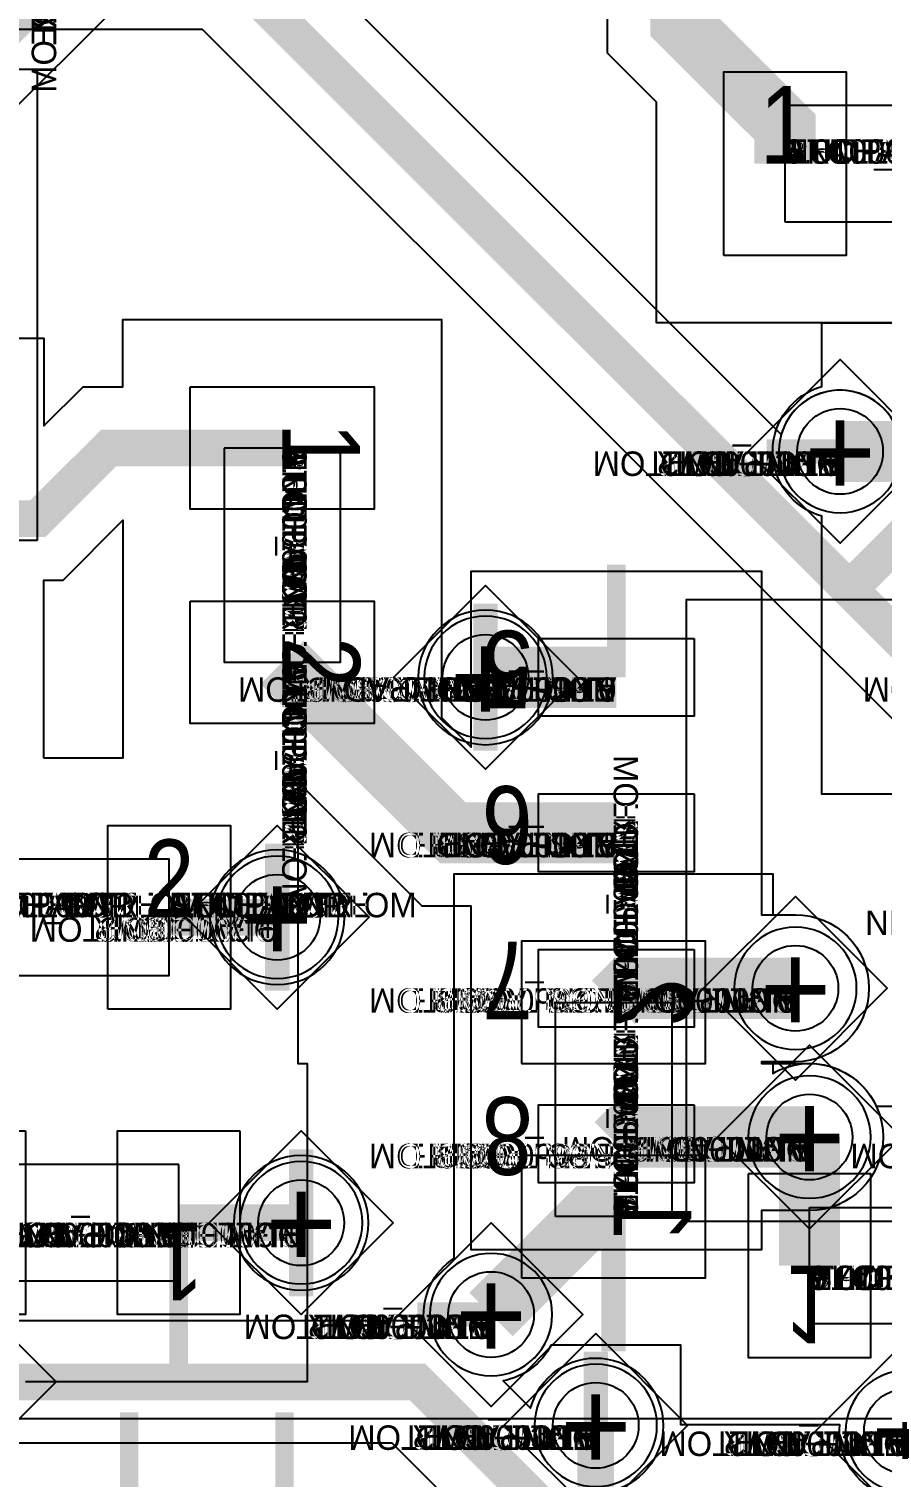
# Model space of a CAD drawing. Extents: x 0 to 323, y 0 to 320.
# Drawn here: x 120.79 to 127.76, y 170.53 to 182.36 of the extents above; entities that cross this region are included whole.
import ezdxf
from ezdxf.enums import TextEntityAlignment as Align

# ---------------------------------------------------------------- set-up
doc = ezdxf.new("R2010")
doc.units = 0
doc.header["$MEASUREMENT"] = 0
doc.layers.get('0').update_dxf_attribs({"linetype": 'CONTINUOUS'})
for name, color, linetype in [('CDN_FIGURES', 7, 'CONTINUOUS'), ('ETCH_BOTTOM', 7, 'CONTINUOUS'), ('ETCH_GND', 3, 'CONTINUOUS'), ('ETCH_INT1', 4, 'CONTINUOUS'), ('ETCH_INT2', 5, 'CONTINUOUS'), ('ETCH_PWR', 6, 'CONTINUOUS'), ('ETCH_TOP', 2, 'CONTINUOUS'), ('MANUFACTURING_NCLEGEND-1-6', 8, 'CONTINUOUS'), ('PACKAGE_GEOMETRY_ASSEMBLY_TOP', 11, 'CONTINUOUS'), ('PACKAGE_GEOMETRY_PIN_NUMBER', 9, 'CONTINUOUS')]:
    doc.layers.add(name, color=color, linetype=linetype)

# ---------------------------------------------------------------- blocks, each defined once
blk = doc.blocks.new('PAD_INFO')
for tag in ['SHAPE_TYPE', 'PAD_HEIGHT', 'PAD_LAYER', 'PAD_TYPE', 'PAD_WIDTH']:
    blk.add_attdef(tag, (0, 0), '', height=0.2)
at = {"flags": 2}
blk.add_attdef('CDN_TYPE', (0, 0), '', height=0.2, dxfattribs=at)
blk = doc.blocks.new('DRILL_INFO')
at = {"flags": 2}
blk.add_attdef('CDN_TYPE', (0, 0), '', height=0.2, dxfattribs=at)
for tag in ['FSHAPE', 'FCHAR', 'DRILL_HEIGHT', 'DIAMETER', 'PLATED', 'DRILL_WIDTH']:
    blk.add_attdef(tag, (0, 0), '', height=0.2)
blk = doc.blocks.new('VIA0700X0300')
at = {"layer": 'ETCH_BOTTOM'}
blk.add_circle((0, 0), 0.35, dxfattribs=at)
at = {"layer": 'ETCH_GND'}
blk.add_circle((0, 0), 0.35, dxfattribs=at)
at = {"layer": 'ETCH_INT1'}
blk.add_circle((0, 0), 0.35, dxfattribs=at)
at = {"layer": 'ETCH_INT2'}
blk.add_circle((0, 0), 0.35, dxfattribs=at)
at = {"layer": 'ETCH_PWR'}
blk.add_circle((0, 0), 0.35, dxfattribs=at)
at = {"layer": 'ETCH_TOP'}
blk.add_circle((0, 0), 0.35, dxfattribs=at)
ref = blk.add_blockref('PAD_INFO', (0, 0))
ref.add_attrib('PAD_LAYER', 'ETCH_TOP', (0, 0), dxfattribs={"height": 0.2})
ref.add_attrib('SHAPE_TYPE', 'NULL', (0, 0), dxfattribs={"height": 0.2})
ref.add_attrib('PAD_TYPE', 'ANTIPAD', (0, 0), dxfattribs={"height": 0.2})
ref.add_attrib('PAD_WIDTH', '0.000000', (0, 0), dxfattribs={"height": 0.2})
ref.add_attrib('PAD_HEIGHT', '0.000000', (0, 0), dxfattribs={"height": 0.2})
ref = blk.add_blockref('PAD_INFO', (0, 0))
ref.add_attrib('PAD_LAYER', 'ETCH_GND', (0, 0), dxfattribs={"height": 0.2})
ref.add_attrib('SHAPE_TYPE', 'NULL', (0, 0), dxfattribs={"height": 0.2})
ref.add_attrib('PAD_TYPE', 'ANTIPAD', (0, 0), dxfattribs={"height": 0.2})
ref.add_attrib('PAD_WIDTH', '0.000000', (0, 0), dxfattribs={"height": 0.2})
ref.add_attrib('PAD_HEIGHT', '0.000000', (0, 0), dxfattribs={"height": 0.2})
ref = blk.add_blockref('PAD_INFO', (0, 0))
ref.add_attrib('PAD_LAYER', 'ETCH_INT1', (0, 0), dxfattribs={"height": 0.2})
ref.add_attrib('SHAPE_TYPE', 'NULL', (0, 0), dxfattribs={"height": 0.2})
ref.add_attrib('PAD_TYPE', 'ANTIPAD', (0, 0), dxfattribs={"height": 0.2})
ref.add_attrib('PAD_WIDTH', '0.000000', (0, 0), dxfattribs={"height": 0.2})
ref.add_attrib('PAD_HEIGHT', '0.000000', (0, 0), dxfattribs={"height": 0.2})
ref = blk.add_blockref('PAD_INFO', (0, 0))
ref.add_attrib('PAD_LAYER', 'ETCH_INT2', (0, 0), dxfattribs={"height": 0.2})
ref.add_attrib('SHAPE_TYPE', 'NULL', (0, 0), dxfattribs={"height": 0.2})
ref.add_attrib('PAD_TYPE', 'ANTIPAD', (0, 0), dxfattribs={"height": 0.2})
ref.add_attrib('PAD_WIDTH', '0.000000', (0, 0), dxfattribs={"height": 0.2})
ref.add_attrib('PAD_HEIGHT', '0.000000', (0, 0), dxfattribs={"height": 0.2})
ref = blk.add_blockref('PAD_INFO', (0, 0))
ref.add_attrib('PAD_LAYER', 'ETCH_PWR', (0, 0), dxfattribs={"height": 0.2})
ref.add_attrib('SHAPE_TYPE', 'NULL', (0, 0), dxfattribs={"height": 0.2})
ref.add_attrib('PAD_TYPE', 'ANTIPAD', (0, 0), dxfattribs={"height": 0.2})
ref.add_attrib('PAD_WIDTH', '0.000000', (0, 0), dxfattribs={"height": 0.2})
ref.add_attrib('PAD_HEIGHT', '0.000000', (0, 0), dxfattribs={"height": 0.2})
ref = blk.add_blockref('PAD_INFO', (0, 0))
ref.add_attrib('PAD_LAYER', 'ETCH_BOTTOM', (0, 0), dxfattribs={"height": 0.2})
ref.add_attrib('SHAPE_TYPE', 'NULL', (0, 0), dxfattribs={"height": 0.2})
ref.add_attrib('PAD_TYPE', 'ANTIPAD', (0, 0), dxfattribs={"height": 0.2})
ref.add_attrib('PAD_WIDTH', '0.000000', (0, 0), dxfattribs={"height": 0.2})
ref.add_attrib('PAD_HEIGHT', '0.000000', (0, 0), dxfattribs={"height": 0.2})
ref = blk.add_blockref('PAD_INFO', (0, 0))
ref.add_attrib('PAD_LAYER', 'ETCH_TOP', (0, 0), dxfattribs={"height": 0.2})
ref.add_attrib('SHAPE_TYPE', 'NULL', (0, 0), dxfattribs={"height": 0.2})
ref.add_attrib('PAD_TYPE', 'THERMAL', (0, 0), dxfattribs={"height": 0.2})
ref.add_attrib('PAD_WIDTH', '0.000000', (0, 0), dxfattribs={"height": 0.2})
ref.add_attrib('PAD_HEIGHT', '0.000000', (0, 0), dxfattribs={"height": 0.2})
ref = blk.add_blockref('PAD_INFO', (0, 0))
ref.add_attrib('PAD_LAYER', 'ETCH_GND', (0, 0), dxfattribs={"height": 0.2})
ref.add_attrib('SHAPE_TYPE', 'NULL', (0, 0), dxfattribs={"height": 0.2})
ref.add_attrib('PAD_TYPE', 'THERMAL', (0, 0), dxfattribs={"height": 0.2})
ref.add_attrib('PAD_WIDTH', '0.000000', (0, 0), dxfattribs={"height": 0.2})
ref.add_attrib('PAD_HEIGHT', '0.000000', (0, 0), dxfattribs={"height": 0.2})
ref = blk.add_blockref('PAD_INFO', (0, 0))
ref.add_attrib('PAD_LAYER', 'ETCH_INT1', (0, 0), dxfattribs={"height": 0.2})
ref.add_attrib('SHAPE_TYPE', 'NULL', (0, 0), dxfattribs={"height": 0.2})
ref.add_attrib('PAD_TYPE', 'THERMAL', (0, 0), dxfattribs={"height": 0.2})
ref.add_attrib('PAD_WIDTH', '0.000000', (0, 0), dxfattribs={"height": 0.2})
ref.add_attrib('PAD_HEIGHT', '0.000000', (0, 0), dxfattribs={"height": 0.2})
ref = blk.add_blockref('PAD_INFO', (0, 0))
ref.add_attrib('PAD_LAYER', 'ETCH_INT2', (0, 0), dxfattribs={"height": 0.2})
ref.add_attrib('SHAPE_TYPE', 'NULL', (0, 0), dxfattribs={"height": 0.2})
ref.add_attrib('PAD_TYPE', 'THERMAL', (0, 0), dxfattribs={"height": 0.2})
ref.add_attrib('PAD_WIDTH', '0.000000', (0, 0), dxfattribs={"height": 0.2})
ref.add_attrib('PAD_HEIGHT', '0.000000', (0, 0), dxfattribs={"height": 0.2})
ref = blk.add_blockref('PAD_INFO', (0, 0))
ref.add_attrib('PAD_LAYER', 'ETCH_PWR', (0, 0), dxfattribs={"height": 0.2})
ref.add_attrib('SHAPE_TYPE', 'NULL', (0, 0), dxfattribs={"height": 0.2})
ref.add_attrib('PAD_TYPE', 'THERMAL', (0, 0), dxfattribs={"height": 0.2})
ref.add_attrib('PAD_WIDTH', '0.000000', (0, 0), dxfattribs={"height": 0.2})
ref.add_attrib('PAD_HEIGHT', '0.000000', (0, 0), dxfattribs={"height": 0.2})
ref = blk.add_blockref('PAD_INFO', (0, 0))
ref.add_attrib('PAD_LAYER', 'ETCH_BOTTOM', (0, 0), dxfattribs={"height": 0.2})
ref.add_attrib('SHAPE_TYPE', 'NULL', (0, 0), dxfattribs={"height": 0.2})
ref.add_attrib('PAD_TYPE', 'THERMAL', (0, 0), dxfattribs={"height": 0.2})
ref.add_attrib('PAD_WIDTH', '0.000000', (0, 0), dxfattribs={"height": 0.2})
ref.add_attrib('PAD_HEIGHT', '0.000000', (0, 0), dxfattribs={"height": 0.2})
ref = blk.add_blockref('PAD_INFO', (0, 0))
ref.add_attrib('PAD_LAYER', 'ETCH_TOP', (0, 0), dxfattribs={"height": 0.2})
ref.add_attrib('SHAPE_TYPE', 'CIRCLE', (0, 0), dxfattribs={"height": 0.2})
ref.add_attrib('PAD_TYPE', 'REGULAR', (0, 0), dxfattribs={"height": 0.2})
ref.add_attrib('PAD_WIDTH', '0.700000', (0, 0), dxfattribs={"height": 0.2})
ref.add_attrib('PAD_HEIGHT', '0.700000', (0, 0), dxfattribs={"height": 0.2})
ref = blk.add_blockref('PAD_INFO', (0, 0))
ref.add_attrib('PAD_LAYER', 'ETCH_GND', (0, 0), dxfattribs={"height": 0.2})
ref.add_attrib('SHAPE_TYPE', 'CIRCLE', (0, 0), dxfattribs={"height": 0.2})
ref.add_attrib('PAD_TYPE', 'REGULAR', (0, 0), dxfattribs={"height": 0.2})
ref.add_attrib('PAD_WIDTH', '0.700000', (0, 0), dxfattribs={"height": 0.2})
ref.add_attrib('PAD_HEIGHT', '0.700000', (0, 0), dxfattribs={"height": 0.2})
ref = blk.add_blockref('PAD_INFO', (0, 0))
ref.add_attrib('PAD_LAYER', 'ETCH_INT1', (0, 0), dxfattribs={"height": 0.2})
ref.add_attrib('SHAPE_TYPE', 'CIRCLE', (0, 0), dxfattribs={"height": 0.2})
ref.add_attrib('PAD_TYPE', 'REGULAR', (0, 0), dxfattribs={"height": 0.2})
ref.add_attrib('PAD_WIDTH', '0.700000', (0, 0), dxfattribs={"height": 0.2})
ref.add_attrib('PAD_HEIGHT', '0.700000', (0, 0), dxfattribs={"height": 0.2})
ref = blk.add_blockref('PAD_INFO', (0, 0))
ref.add_attrib('PAD_LAYER', 'ETCH_INT2', (0, 0), dxfattribs={"height": 0.2})
ref.add_attrib('SHAPE_TYPE', 'CIRCLE', (0, 0), dxfattribs={"height": 0.2})
ref.add_attrib('PAD_TYPE', 'REGULAR', (0, 0), dxfattribs={"height": 0.2})
ref.add_attrib('PAD_WIDTH', '0.700000', (0, 0), dxfattribs={"height": 0.2})
ref.add_attrib('PAD_HEIGHT', '0.700000', (0, 0), dxfattribs={"height": 0.2})
ref = blk.add_blockref('PAD_INFO', (0, 0))
ref.add_attrib('PAD_LAYER', 'ETCH_PWR', (0, 0), dxfattribs={"height": 0.2})
ref.add_attrib('SHAPE_TYPE', 'CIRCLE', (0, 0), dxfattribs={"height": 0.2})
ref.add_attrib('PAD_TYPE', 'REGULAR', (0, 0), dxfattribs={"height": 0.2})
ref.add_attrib('PAD_WIDTH', '0.700000', (0, 0), dxfattribs={"height": 0.2})
ref.add_attrib('PAD_HEIGHT', '0.700000', (0, 0), dxfattribs={"height": 0.2})
ref = blk.add_blockref('PAD_INFO', (0, 0))
ref.add_attrib('PAD_LAYER', 'ETCH_BOTTOM', (0, 0), dxfattribs={"height": 0.2})
ref.add_attrib('SHAPE_TYPE', 'CIRCLE', (0, 0), dxfattribs={"height": 0.2})
ref.add_attrib('PAD_TYPE', 'REGULAR', (0, 0), dxfattribs={"height": 0.2})
ref.add_attrib('PAD_WIDTH', '0.700000', (0, 0), dxfattribs={"height": 0.2})
ref.add_attrib('PAD_HEIGHT', '0.700000', (0, 0), dxfattribs={"height": 0.2})
ref = blk.add_blockref('DRILL_INFO', (0, 0))
ref.add_attrib('DIAMETER', '0.300000', (0, 0), dxfattribs={"height": 0.2})
ref.add_attrib('PLATED', 'PLATED', (0, 0), dxfattribs={"height": 0.2})
ref.add_attrib('FSHAPE', 'DIAMOND', (0, 0), dxfattribs={"height": 0.2})
ref.add_attrib('FCHAR', '+', (0, 0), dxfattribs={"height": 0.2})
ref.add_attrib('DRILL_WIDTH', '1.500000', (0, 0), dxfattribs={"height": 0.2})
ref.add_attrib('DRILL_HEIGHT', '1.500000', (0, 0), dxfattribs={"height": 0.2})
for tag in ['CDN_TYPE', 'PIN']:
    blk.add_attdef(tag, (0, 0), '', height=0.2)
at = {"flags": 2}
for tag in ['PSTKNAME', 'BBV']:
    blk.add_attdef(tag, (0, 0), '', height=0.2, dxfattribs=at)
blk = doc.blocks.new('FIGURE_DIAMOND')
at = {"layer": 'CDN_FIGURES'}
blk.add_lwpolyline([(-0.5, 0), (0, 0.5), (0.5, 0), (0, -0.5)], close=True, dxfattribs=at)
blk = doc.blocks.new('SMD50_25')
at = {"layer": 'ETCH_TOP'}
blk.add_lwpolyline([(-0.635, -0.318), (-0.635, 0.318), (0.635, 0.318), (0.635, -0.318)], close=True, dxfattribs=at)
ref = blk.add_blockref('PAD_INFO', (0, 0))
ref.add_attrib('PAD_LAYER', 'ETCH_TOP', (0, 0), dxfattribs={"height": 0.2})
ref.add_attrib('SHAPE_TYPE', 'NULL', (0, 0), dxfattribs={"height": 0.2})
ref.add_attrib('PAD_TYPE', 'ANTIPAD', (0, 0), dxfattribs={"height": 0.2})
ref.add_attrib('PAD_WIDTH', '0.000000', (0, 0), dxfattribs={"height": 0.2})
ref.add_attrib('PAD_HEIGHT', '0.000000', (0, 0), dxfattribs={"height": 0.2})
ref = blk.add_blockref('PAD_INFO', (0, 0))
ref.add_attrib('PAD_LAYER', 'ETCH_GND', (0, 0), dxfattribs={"height": 0.2})
ref.add_attrib('SHAPE_TYPE', 'NULL', (0, 0), dxfattribs={"height": 0.2})
ref.add_attrib('PAD_TYPE', 'ANTIPAD', (0, 0), dxfattribs={"height": 0.2})
ref.add_attrib('PAD_WIDTH', '0.000000', (0, 0), dxfattribs={"height": 0.2})
ref.add_attrib('PAD_HEIGHT', '0.000000', (0, 0), dxfattribs={"height": 0.2})
ref = blk.add_blockref('PAD_INFO', (0, 0))
ref.add_attrib('PAD_LAYER', 'ETCH_INT1', (0, 0), dxfattribs={"height": 0.2})
ref.add_attrib('SHAPE_TYPE', 'NULL', (0, 0), dxfattribs={"height": 0.2})
ref.add_attrib('PAD_TYPE', 'ANTIPAD', (0, 0), dxfattribs={"height": 0.2})
ref.add_attrib('PAD_WIDTH', '0.000000', (0, 0), dxfattribs={"height": 0.2})
ref.add_attrib('PAD_HEIGHT', '0.000000', (0, 0), dxfattribs={"height": 0.2})
ref = blk.add_blockref('PAD_INFO', (0, 0))
ref.add_attrib('PAD_LAYER', 'ETCH_INT2', (0, 0), dxfattribs={"height": 0.2})
ref.add_attrib('SHAPE_TYPE', 'NULL', (0, 0), dxfattribs={"height": 0.2})
ref.add_attrib('PAD_TYPE', 'ANTIPAD', (0, 0), dxfattribs={"height": 0.2})
ref.add_attrib('PAD_WIDTH', '0.000000', (0, 0), dxfattribs={"height": 0.2})
ref.add_attrib('PAD_HEIGHT', '0.000000', (0, 0), dxfattribs={"height": 0.2})
ref = blk.add_blockref('PAD_INFO', (0, 0))
ref.add_attrib('PAD_LAYER', 'ETCH_PWR', (0, 0), dxfattribs={"height": 0.2})
ref.add_attrib('SHAPE_TYPE', 'NULL', (0, 0), dxfattribs={"height": 0.2})
ref.add_attrib('PAD_TYPE', 'ANTIPAD', (0, 0), dxfattribs={"height": 0.2})
ref.add_attrib('PAD_WIDTH', '0.000000', (0, 0), dxfattribs={"height": 0.2})
ref.add_attrib('PAD_HEIGHT', '0.000000', (0, 0), dxfattribs={"height": 0.2})
ref = blk.add_blockref('PAD_INFO', (0, 0))
ref.add_attrib('PAD_LAYER', 'ETCH_BOTTOM', (0, 0), dxfattribs={"height": 0.2})
ref.add_attrib('SHAPE_TYPE', 'NULL', (0, 0), dxfattribs={"height": 0.2})
ref.add_attrib('PAD_TYPE', 'ANTIPAD', (0, 0), dxfattribs={"height": 0.2})
ref.add_attrib('PAD_WIDTH', '0.000000', (0, 0), dxfattribs={"height": 0.2})
ref.add_attrib('PAD_HEIGHT', '0.000000', (0, 0), dxfattribs={"height": 0.2})
ref = blk.add_blockref('PAD_INFO', (0, 0))
ref.add_attrib('PAD_LAYER', 'ETCH_TOP', (0, 0), dxfattribs={"height": 0.2})
ref.add_attrib('SHAPE_TYPE', 'NULL', (0, 0), dxfattribs={"height": 0.2})
ref.add_attrib('PAD_TYPE', 'THERMAL', (0, 0), dxfattribs={"height": 0.2})
ref.add_attrib('PAD_WIDTH', '0.000000', (0, 0), dxfattribs={"height": 0.2})
ref.add_attrib('PAD_HEIGHT', '0.000000', (0, 0), dxfattribs={"height": 0.2})
ref = blk.add_blockref('PAD_INFO', (0, 0))
ref.add_attrib('PAD_LAYER', 'ETCH_GND', (0, 0), dxfattribs={"height": 0.2})
ref.add_attrib('SHAPE_TYPE', 'NULL', (0, 0), dxfattribs={"height": 0.2})
ref.add_attrib('PAD_TYPE', 'THERMAL', (0, 0), dxfattribs={"height": 0.2})
ref.add_attrib('PAD_WIDTH', '0.000000', (0, 0), dxfattribs={"height": 0.2})
ref.add_attrib('PAD_HEIGHT', '0.000000', (0, 0), dxfattribs={"height": 0.2})
ref = blk.add_blockref('PAD_INFO', (0, 0))
ref.add_attrib('PAD_LAYER', 'ETCH_INT1', (0, 0), dxfattribs={"height": 0.2})
ref.add_attrib('SHAPE_TYPE', 'NULL', (0, 0), dxfattribs={"height": 0.2})
ref.add_attrib('PAD_TYPE', 'THERMAL', (0, 0), dxfattribs={"height": 0.2})
ref.add_attrib('PAD_WIDTH', '0.000000', (0, 0), dxfattribs={"height": 0.2})
ref.add_attrib('PAD_HEIGHT', '0.000000', (0, 0), dxfattribs={"height": 0.2})
ref = blk.add_blockref('PAD_INFO', (0, 0))
ref.add_attrib('PAD_LAYER', 'ETCH_INT2', (0, 0), dxfattribs={"height": 0.2})
ref.add_attrib('SHAPE_TYPE', 'NULL', (0, 0), dxfattribs={"height": 0.2})
ref.add_attrib('PAD_TYPE', 'THERMAL', (0, 0), dxfattribs={"height": 0.2})
ref.add_attrib('PAD_WIDTH', '0.000000', (0, 0), dxfattribs={"height": 0.2})
ref.add_attrib('PAD_HEIGHT', '0.000000', (0, 0), dxfattribs={"height": 0.2})
ref = blk.add_blockref('PAD_INFO', (0, 0))
ref.add_attrib('PAD_LAYER', 'ETCH_PWR', (0, 0), dxfattribs={"height": 0.2})
ref.add_attrib('SHAPE_TYPE', 'NULL', (0, 0), dxfattribs={"height": 0.2})
ref.add_attrib('PAD_TYPE', 'THERMAL', (0, 0), dxfattribs={"height": 0.2})
ref.add_attrib('PAD_WIDTH', '0.000000', (0, 0), dxfattribs={"height": 0.2})
ref.add_attrib('PAD_HEIGHT', '0.000000', (0, 0), dxfattribs={"height": 0.2})
ref = blk.add_blockref('PAD_INFO', (0, 0))
ref.add_attrib('PAD_LAYER', 'ETCH_BOTTOM', (0, 0), dxfattribs={"height": 0.2})
ref.add_attrib('SHAPE_TYPE', 'NULL', (0, 0), dxfattribs={"height": 0.2})
ref.add_attrib('PAD_TYPE', 'THERMAL', (0, 0), dxfattribs={"height": 0.2})
ref.add_attrib('PAD_WIDTH', '0.000000', (0, 0), dxfattribs={"height": 0.2})
ref.add_attrib('PAD_HEIGHT', '0.000000', (0, 0), dxfattribs={"height": 0.2})
ref = blk.add_blockref('PAD_INFO', (0, 0))
ref.add_attrib('PAD_LAYER', 'ETCH_TOP', (0, 0), dxfattribs={"height": 0.2})
ref.add_attrib('SHAPE_TYPE', 'RECTANGLE', (0, 0), dxfattribs={"height": 0.2})
ref.add_attrib('PAD_TYPE', 'REGULAR', (0, 0), dxfattribs={"height": 0.2})
ref.add_attrib('PAD_WIDTH', '1.270000', (0, 0), dxfattribs={"height": 0.2})
ref.add_attrib('PAD_HEIGHT', '0.635000', (0, 0), dxfattribs={"height": 0.2})
ref = blk.add_blockref('PAD_INFO', (0, 0))
ref.add_attrib('PAD_LAYER', 'ETCH_GND', (0, 0), dxfattribs={"height": 0.2})
ref.add_attrib('SHAPE_TYPE', 'NULL', (0, 0), dxfattribs={"height": 0.2})
ref.add_attrib('PAD_TYPE', 'REGULAR', (0, 0), dxfattribs={"height": 0.2})
ref.add_attrib('PAD_WIDTH', '0.000000', (0, 0), dxfattribs={"height": 0.2})
ref.add_attrib('PAD_HEIGHT', '0.000000', (0, 0), dxfattribs={"height": 0.2})
ref = blk.add_blockref('PAD_INFO', (0, 0))
ref.add_attrib('PAD_LAYER', 'ETCH_INT1', (0, 0), dxfattribs={"height": 0.2})
ref.add_attrib('SHAPE_TYPE', 'NULL', (0, 0), dxfattribs={"height": 0.2})
ref.add_attrib('PAD_TYPE', 'REGULAR', (0, 0), dxfattribs={"height": 0.2})
ref.add_attrib('PAD_WIDTH', '0.000000', (0, 0), dxfattribs={"height": 0.2})
ref.add_attrib('PAD_HEIGHT', '0.000000', (0, 0), dxfattribs={"height": 0.2})
ref = blk.add_blockref('PAD_INFO', (0, 0))
ref.add_attrib('PAD_LAYER', 'ETCH_INT2', (0, 0), dxfattribs={"height": 0.2})
ref.add_attrib('SHAPE_TYPE', 'NULL', (0, 0), dxfattribs={"height": 0.2})
ref.add_attrib('PAD_TYPE', 'REGULAR', (0, 0), dxfattribs={"height": 0.2})
ref.add_attrib('PAD_WIDTH', '0.000000', (0, 0), dxfattribs={"height": 0.2})
ref.add_attrib('PAD_HEIGHT', '0.000000', (0, 0), dxfattribs={"height": 0.2})
ref = blk.add_blockref('PAD_INFO', (0, 0))
ref.add_attrib('PAD_LAYER', 'ETCH_PWR', (0, 0), dxfattribs={"height": 0.2})
ref.add_attrib('SHAPE_TYPE', 'NULL', (0, 0), dxfattribs={"height": 0.2})
ref.add_attrib('PAD_TYPE', 'REGULAR', (0, 0), dxfattribs={"height": 0.2})
ref.add_attrib('PAD_WIDTH', '0.000000', (0, 0), dxfattribs={"height": 0.2})
ref.add_attrib('PAD_HEIGHT', '0.000000', (0, 0), dxfattribs={"height": 0.2})
ref = blk.add_blockref('PAD_INFO', (0, 0))
ref.add_attrib('PAD_LAYER', 'ETCH_BOTTOM', (0, 0), dxfattribs={"height": 0.2})
ref.add_attrib('SHAPE_TYPE', 'NULL', (0, 0), dxfattribs={"height": 0.2})
ref.add_attrib('PAD_TYPE', 'REGULAR', (0, 0), dxfattribs={"height": 0.2})
ref.add_attrib('PAD_WIDTH', '0.000000', (0, 0), dxfattribs={"height": 0.2})
ref.add_attrib('PAD_HEIGHT', '0.000000', (0, 0), dxfattribs={"height": 0.2})
ref = blk.add_blockref('DRILL_INFO', (0, 0))
ref.add_attrib('DIAMETER', '0.000000', (0, 0), dxfattribs={"height": 0.2})
ref.add_attrib('PLATED', 'NON_PLATED', (0, 0), dxfattribs={"height": 0.2})
ref.add_attrib('FSHAPE', 'NULL', (0, 0), dxfattribs={"height": 0.2})
ref.add_attrib('DRILL_WIDTH', '0.000000', (0, 0), dxfattribs={"height": 0.2})
ref.add_attrib('DRILL_HEIGHT', '0.000000', (0, 0), dxfattribs={"height": 0.2})
for tag in ['CDN_TYPE', 'PIN']:
    blk.add_attdef(tag, (0, 0), '', height=0.2)
at = {"flags": 2}
for tag in ['PSTKNAME', 'BBV']:
    blk.add_attdef(tag, (0, 0), '', height=0.2, dxfattribs=at)
blk = doc.blocks.new('SOIC8')
at = {"layer": 'PACKAGE_GEOMETRY_ASSEMBLY_TOP'}
blk.add_lwpolyline([(-1.905, -2.54), (-1.905, 2.54), (1.905, 2.54), (1.905, -2.54)], close=True, dxfattribs=at)
at = {"layer": 'ETCH_TOP'}
ref = blk.add_blockref('SMD50_25', (-2.4765, 1.905), dxfattribs=at)
ref.add_attrib('CDN_TYPE', 'PIN', (0, 0), dxfattribs={"height": 0.2})
ref.add_attrib('PIN', '1', (0, 0), dxfattribs={"height": 0.2})
ref = blk.add_blockref('SMD50_25', (2.4765, 1.905), dxfattribs=at)
ref.add_attrib('CDN_TYPE', 'PIN', (0, 0), dxfattribs={"height": 0.2})
ref.add_attrib('PIN', '8', (0, 0), dxfattribs={"height": 0.2})
ref = blk.add_blockref('SMD50_25', (-2.4765, 0.635), dxfattribs=at)
ref.add_attrib('CDN_TYPE', 'PIN', (0, 0), dxfattribs={"height": 0.2})
ref.add_attrib('PIN', '2', (0, 0), dxfattribs={"height": 0.2})
ref = blk.add_blockref('SMD50_25', (2.4765, 0.635), dxfattribs=at)
ref.add_attrib('CDN_TYPE', 'PIN', (0, 0), dxfattribs={"height": 0.2})
ref.add_attrib('PIN', '7', (0, 0), dxfattribs={"height": 0.2})
ref = blk.add_blockref('SMD50_25', (-2.4765, -0.635), dxfattribs=at)
ref.add_attrib('CDN_TYPE', 'PIN', (0, 0), dxfattribs={"height": 0.2})
ref.add_attrib('PIN', '3', (0, 0), dxfattribs={"height": 0.2})
ref = blk.add_blockref('SMD50_25', (-2.4765, -1.905), dxfattribs=at)
ref.add_attrib('CDN_TYPE', 'PIN', (0, 0), dxfattribs={"height": 0.2})
ref.add_attrib('PIN', '4', (0, 0), dxfattribs={"height": 0.2})
ref = blk.add_blockref('SMD50_25', (2.4765, -1.905), dxfattribs=at)
ref.add_attrib('CDN_TYPE', 'PIN', (0, 0), dxfattribs={"height": 0.2})
ref.add_attrib('PIN', '5', (0, 0), dxfattribs={"height": 0.2})
ref = blk.add_blockref('SMD50_25', (2.4765, -0.635), dxfattribs=at)
ref.add_attrib('CDN_TYPE', 'PIN', (0, 0), dxfattribs={"height": 0.2})
ref.add_attrib('PIN', '6', (0, 0), dxfattribs={"height": 0.2})
at = {"flags": 2}
for tag in ['SYMBOL_TYPE', 'CDN_TYPE', 'REFDES']:
    blk.add_attdef(tag, (0, 0), '', height=0.2, dxfattribs=at)
blk = doc.blocks.new('RC1000X1500TS')
at = {"layer": 'ETCH_TOP'}
blk.add_lwpolyline([(-0.5, -0.75), (-0.5, 0.75), (0.5, 0.75), (0.5, -0.75)], close=True, dxfattribs=at)
ref = blk.add_blockref('PAD_INFO', (0, 0))
ref.add_attrib('PAD_LAYER', 'ETCH_TOP', (0, 0), dxfattribs={"height": 0.2})
ref.add_attrib('SHAPE_TYPE', 'NULL', (0, 0), dxfattribs={"height": 0.2})
ref.add_attrib('PAD_TYPE', 'ANTIPAD', (0, 0), dxfattribs={"height": 0.2})
ref.add_attrib('PAD_WIDTH', '0.000000', (0, 0), dxfattribs={"height": 0.2})
ref.add_attrib('PAD_HEIGHT', '0.000000', (0, 0), dxfattribs={"height": 0.2})
ref = blk.add_blockref('PAD_INFO', (0, 0))
ref.add_attrib('PAD_LAYER', 'ETCH_GND', (0, 0), dxfattribs={"height": 0.2})
ref.add_attrib('SHAPE_TYPE', 'NULL', (0, 0), dxfattribs={"height": 0.2})
ref.add_attrib('PAD_TYPE', 'ANTIPAD', (0, 0), dxfattribs={"height": 0.2})
ref.add_attrib('PAD_WIDTH', '0.000000', (0, 0), dxfattribs={"height": 0.2})
ref.add_attrib('PAD_HEIGHT', '0.000000', (0, 0), dxfattribs={"height": 0.2})
ref = blk.add_blockref('PAD_INFO', (0, 0))
ref.add_attrib('PAD_LAYER', 'ETCH_INT1', (0, 0), dxfattribs={"height": 0.2})
ref.add_attrib('SHAPE_TYPE', 'NULL', (0, 0), dxfattribs={"height": 0.2})
ref.add_attrib('PAD_TYPE', 'ANTIPAD', (0, 0), dxfattribs={"height": 0.2})
ref.add_attrib('PAD_WIDTH', '0.000000', (0, 0), dxfattribs={"height": 0.2})
ref.add_attrib('PAD_HEIGHT', '0.000000', (0, 0), dxfattribs={"height": 0.2})
ref = blk.add_blockref('PAD_INFO', (0, 0))
ref.add_attrib('PAD_LAYER', 'ETCH_INT2', (0, 0), dxfattribs={"height": 0.2})
ref.add_attrib('SHAPE_TYPE', 'NULL', (0, 0), dxfattribs={"height": 0.2})
ref.add_attrib('PAD_TYPE', 'ANTIPAD', (0, 0), dxfattribs={"height": 0.2})
ref.add_attrib('PAD_WIDTH', '0.000000', (0, 0), dxfattribs={"height": 0.2})
ref.add_attrib('PAD_HEIGHT', '0.000000', (0, 0), dxfattribs={"height": 0.2})
ref = blk.add_blockref('PAD_INFO', (0, 0))
ref.add_attrib('PAD_LAYER', 'ETCH_PWR', (0, 0), dxfattribs={"height": 0.2})
ref.add_attrib('SHAPE_TYPE', 'NULL', (0, 0), dxfattribs={"height": 0.2})
ref.add_attrib('PAD_TYPE', 'ANTIPAD', (0, 0), dxfattribs={"height": 0.2})
ref.add_attrib('PAD_WIDTH', '0.000000', (0, 0), dxfattribs={"height": 0.2})
ref.add_attrib('PAD_HEIGHT', '0.000000', (0, 0), dxfattribs={"height": 0.2})
ref = blk.add_blockref('PAD_INFO', (0, 0))
ref.add_attrib('PAD_LAYER', 'ETCH_BOTTOM', (0, 0), dxfattribs={"height": 0.2})
ref.add_attrib('SHAPE_TYPE', 'NULL', (0, 0), dxfattribs={"height": 0.2})
ref.add_attrib('PAD_TYPE', 'ANTIPAD', (0, 0), dxfattribs={"height": 0.2})
ref.add_attrib('PAD_WIDTH', '0.000000', (0, 0), dxfattribs={"height": 0.2})
ref.add_attrib('PAD_HEIGHT', '0.000000', (0, 0), dxfattribs={"height": 0.2})
ref = blk.add_blockref('PAD_INFO', (0, 0))
ref.add_attrib('PAD_LAYER', 'ETCH_TOP', (0, 0), dxfattribs={"height": 0.2})
ref.add_attrib('SHAPE_TYPE', 'NULL', (0, 0), dxfattribs={"height": 0.2})
ref.add_attrib('PAD_TYPE', 'THERMAL', (0, 0), dxfattribs={"height": 0.2})
ref.add_attrib('PAD_WIDTH', '0.000000', (0, 0), dxfattribs={"height": 0.2})
ref.add_attrib('PAD_HEIGHT', '0.000000', (0, 0), dxfattribs={"height": 0.2})
ref = blk.add_blockref('PAD_INFO', (0, 0))
ref.add_attrib('PAD_LAYER', 'ETCH_GND', (0, 0), dxfattribs={"height": 0.2})
ref.add_attrib('SHAPE_TYPE', 'NULL', (0, 0), dxfattribs={"height": 0.2})
ref.add_attrib('PAD_TYPE', 'THERMAL', (0, 0), dxfattribs={"height": 0.2})
ref.add_attrib('PAD_WIDTH', '0.000000', (0, 0), dxfattribs={"height": 0.2})
ref.add_attrib('PAD_HEIGHT', '0.000000', (0, 0), dxfattribs={"height": 0.2})
ref = blk.add_blockref('PAD_INFO', (0, 0))
ref.add_attrib('PAD_LAYER', 'ETCH_INT1', (0, 0), dxfattribs={"height": 0.2})
ref.add_attrib('SHAPE_TYPE', 'NULL', (0, 0), dxfattribs={"height": 0.2})
ref.add_attrib('PAD_TYPE', 'THERMAL', (0, 0), dxfattribs={"height": 0.2})
ref.add_attrib('PAD_WIDTH', '0.000000', (0, 0), dxfattribs={"height": 0.2})
ref.add_attrib('PAD_HEIGHT', '0.000000', (0, 0), dxfattribs={"height": 0.2})
ref = blk.add_blockref('PAD_INFO', (0, 0))
ref.add_attrib('PAD_LAYER', 'ETCH_INT2', (0, 0), dxfattribs={"height": 0.2})
ref.add_attrib('SHAPE_TYPE', 'NULL', (0, 0), dxfattribs={"height": 0.2})
ref.add_attrib('PAD_TYPE', 'THERMAL', (0, 0), dxfattribs={"height": 0.2})
ref.add_attrib('PAD_WIDTH', '0.000000', (0, 0), dxfattribs={"height": 0.2})
ref.add_attrib('PAD_HEIGHT', '0.000000', (0, 0), dxfattribs={"height": 0.2})
ref = blk.add_blockref('PAD_INFO', (0, 0))
ref.add_attrib('PAD_LAYER', 'ETCH_PWR', (0, 0), dxfattribs={"height": 0.2})
ref.add_attrib('SHAPE_TYPE', 'NULL', (0, 0), dxfattribs={"height": 0.2})
ref.add_attrib('PAD_TYPE', 'THERMAL', (0, 0), dxfattribs={"height": 0.2})
ref.add_attrib('PAD_WIDTH', '0.000000', (0, 0), dxfattribs={"height": 0.2})
ref.add_attrib('PAD_HEIGHT', '0.000000', (0, 0), dxfattribs={"height": 0.2})
ref = blk.add_blockref('PAD_INFO', (0, 0))
ref.add_attrib('PAD_LAYER', 'ETCH_BOTTOM', (0, 0), dxfattribs={"height": 0.2})
ref.add_attrib('SHAPE_TYPE', 'NULL', (0, 0), dxfattribs={"height": 0.2})
ref.add_attrib('PAD_TYPE', 'THERMAL', (0, 0), dxfattribs={"height": 0.2})
ref.add_attrib('PAD_WIDTH', '0.000000', (0, 0), dxfattribs={"height": 0.2})
ref.add_attrib('PAD_HEIGHT', '0.000000', (0, 0), dxfattribs={"height": 0.2})
ref = blk.add_blockref('PAD_INFO', (0, 0))
ref.add_attrib('PAD_LAYER', 'ETCH_GND', (0, 0), dxfattribs={"height": 0.2})
ref.add_attrib('SHAPE_TYPE', 'NULL', (0, 0), dxfattribs={"height": 0.2})
ref.add_attrib('PAD_TYPE', 'REGULAR', (0, 0), dxfattribs={"height": 0.2})
ref.add_attrib('PAD_WIDTH', '0.000000', (0, 0), dxfattribs={"height": 0.2})
ref.add_attrib('PAD_HEIGHT', '0.000000', (0, 0), dxfattribs={"height": 0.2})
ref = blk.add_blockref('PAD_INFO', (0, 0))
ref.add_attrib('PAD_LAYER', 'ETCH_INT1', (0, 0), dxfattribs={"height": 0.2})
ref.add_attrib('SHAPE_TYPE', 'NULL', (0, 0), dxfattribs={"height": 0.2})
ref.add_attrib('PAD_TYPE', 'REGULAR', (0, 0), dxfattribs={"height": 0.2})
ref.add_attrib('PAD_WIDTH', '0.000000', (0, 0), dxfattribs={"height": 0.2})
ref.add_attrib('PAD_HEIGHT', '0.000000', (0, 0), dxfattribs={"height": 0.2})
ref = blk.add_blockref('PAD_INFO', (0, 0))
ref.add_attrib('PAD_LAYER', 'ETCH_INT2', (0, 0), dxfattribs={"height": 0.2})
ref.add_attrib('SHAPE_TYPE', 'NULL', (0, 0), dxfattribs={"height": 0.2})
ref.add_attrib('PAD_TYPE', 'REGULAR', (0, 0), dxfattribs={"height": 0.2})
ref.add_attrib('PAD_WIDTH', '0.000000', (0, 0), dxfattribs={"height": 0.2})
ref.add_attrib('PAD_HEIGHT', '0.000000', (0, 0), dxfattribs={"height": 0.2})
ref = blk.add_blockref('PAD_INFO', (0, 0))
ref.add_attrib('PAD_LAYER', 'ETCH_PWR', (0, 0), dxfattribs={"height": 0.2})
ref.add_attrib('SHAPE_TYPE', 'NULL', (0, 0), dxfattribs={"height": 0.2})
ref.add_attrib('PAD_TYPE', 'REGULAR', (0, 0), dxfattribs={"height": 0.2})
ref.add_attrib('PAD_WIDTH', '0.000000', (0, 0), dxfattribs={"height": 0.2})
ref.add_attrib('PAD_HEIGHT', '0.000000', (0, 0), dxfattribs={"height": 0.2})
ref = blk.add_blockref('PAD_INFO', (0, 0))
ref.add_attrib('PAD_LAYER', 'ETCH_BOTTOM', (0, 0), dxfattribs={"height": 0.2})
ref.add_attrib('SHAPE_TYPE', 'NULL', (0, 0), dxfattribs={"height": 0.2})
ref.add_attrib('PAD_TYPE', 'REGULAR', (0, 0), dxfattribs={"height": 0.2})
ref.add_attrib('PAD_WIDTH', '0.000000', (0, 0), dxfattribs={"height": 0.2})
ref.add_attrib('PAD_HEIGHT', '0.000000', (0, 0), dxfattribs={"height": 0.2})
ref = blk.add_blockref('DRILL_INFO', (0, 0))
ref.add_attrib('DIAMETER', '0.000000', (0, 0), dxfattribs={"height": 0.2})
ref.add_attrib('PLATED', 'PLATED', (0, 0), dxfattribs={"height": 0.2})
ref.add_attrib('FSHAPE', 'NULL', (0, 0), dxfattribs={"height": 0.2})
ref.add_attrib('DRILL_WIDTH', '0.000000', (0, 0), dxfattribs={"height": 0.2})
ref.add_attrib('DRILL_HEIGHT', '0.000000', (0, 0), dxfattribs={"height": 0.2})
ref = blk.add_blockref('PAD_INFO', (0, 0))
ref.add_attrib('PAD_LAYER', 'ETCH_TOP', (0, 0), dxfattribs={"height": 0.2})
ref.add_attrib('SHAPE_TYPE', 'RECTANGLE', (0, 0), dxfattribs={"height": 0.2})
ref.add_attrib('PAD_TYPE', 'REGULAR', (0, 0), dxfattribs={"height": 0.2})
ref.add_attrib('PAD_WIDTH', '1.000000', (0, 0), dxfattribs={"height": 0.2})
ref.add_attrib('PAD_HEIGHT', '1.500000', (0, 0), dxfattribs={"height": 0.2})
for tag in ['CDN_TYPE', 'PIN']:
    blk.add_attdef(tag, (0, 0), '', height=0.2)
at = {"flags": 2}
for tag in ['PSTKNAME', 'BBV']:
    blk.add_attdef(tag, (0, 0), '', height=0.2, dxfattribs=at)
blk = doc.blocks.new('F56')
at = {"layer": 'PACKAGE_GEOMETRY_ASSEMBLY_TOP'}
blk.add_lwpolyline([(0, -0.475), (1.75, -0.475), (1.75, 0.475), (0, 0.475)], close=True, dxfattribs=at)
at = {"layer": 'ETCH_TOP'}
ref = blk.add_blockref('RC1000X1500TS', (0, 0), dxfattribs=at)
ref.add_attrib('CDN_TYPE', 'PIN', (0, 0), dxfattribs={"height": 0.2})
ref.add_attrib('PIN', '1', (0, 0), dxfattribs={"height": 0.2})
ref = blk.add_blockref('RC1000X1500TS', (1.75, 0), dxfattribs=at)
ref.add_attrib('CDN_TYPE', 'PIN', (0, 0), dxfattribs={"height": 0.2})
ref.add_attrib('PIN', '2', (0, 0), dxfattribs={"height": 0.2})
at = {"flags": 2}
for tag in ['SYMBOL_TYPE', 'CDN_TYPE', 'REFDES']:
    blk.add_attdef(tag, (0, 0), '', height=0.2, dxfattribs=at)

msp = doc.modelspace()

# ---------------------------------------------------------------- linework, layer by layer
at = {"layer": 'ETCH_BOTTOM'}
for points in [[(120.858, 178.177), (118.258, 178.177), (118.258, 178.515, -0.824135), (118.258, 179.595), (118.258, 180.457, -0.716183), (118.258, 181.498), (118.258, 182.028), (120.858, 182.028)], [(129.863, 176.18, -2.41334), (129.088, 176.105), (127.263, 176.105), (127.263, 178.376, -0.755811), (127.263, 179.435), (127.263, 179.956), (129.863, 179.956), (129.863, 177.608, -0.648106), (129.863, 176.513)], [(125.068, 177.06, 1), (123.968, 177.06, 1)], [(123.368, 175.1, 1), (122.268, 175.1, 1)], [(123.563, 172.605, 1), (122.463, 172.605, 1)]]:
    msp.add_lwpolyline(points, format="xyb", close=True, dxfattribs=at)
for points, format in [([(128.563, 178.905, 0.5, 0.5, 0), (127.413, 178.905, 0.5, 0.5, 0)], "xyseb"), ([(126.812, 178.905, 0.2, 0.2, 0), (127.413, 178.905, 0.2, 0.2, 0)], "xyseb"), ([(124.518, 177.06, 0.2, 0.2, 0), (124.518, 177.661, 0.2, 0.2, 0)], "xyseb"), ([(124.518, 176.46, 0.2, 0.2, 0), (124.518, 177.06, 0.2, 0.2, 0)], "xyseb"), ([(122.818, 175.1, 0.2, 0.2, 0), (122.818, 175.701, 0.2, 0.2, 0)], "xyseb"), ([(128.505, 170.955, -1.105309), (127.41, 170.955), (126.113, 170.955), (126.113, 171.605), (125.053, 171.605, -0.233833), (124.661, 171.314), (124.886, 171.09, -1.743259), (125.557, 170.418), (126.854, 169.121, -1.558206), (126.147, 168.414), (123.756, 170.805), (120.492, 170.805, -1.558329), (120.492, 171.806), (124.015, 171.806, -0.27799), (124.263, 172.316), (124.263, 175.456), (126.863, 175.456), (126.863, 175.121), (127.048, 175.121, -1), (127.048, 173.92), (126.863, 173.92), (126.863, 173.825, -0.441848), (127.708, 173.556), (129.001, 173.556, -0.763479)], "xyb"), ([(122.818, 174.5, 0.2, 0.2, 0), (122.818, 175.1, 0.2, 0.2, 0)], "xyseb"), ([(127.048, 174.52, 0.5, 0.5, 0), (125.678, 174.52, 0.5, 0.5, 0), (125.563, 174.405, 0.5, 0.5, 0)], "xyseb"), ([(127.163, 172.255, 0.5, 0.5, 0), (127.163, 173.305, 0.5, 0.5, 0)], "xyseb"), ([(123.013, 172.605, 0.2, 0.2, 0), (123.013, 173.206, 0.2, 0.2, 0)], "xyseb"), ([(125.563, 172.655, 0.5, 0.5, 0), (125.363, 172.655, 0.5, 0.5, 0), (124.563, 171.855, 0.5, 0.5, 0)], "xyseb"), ([(123.013, 172.005, 0.2, 0.2, 0), (123.013, 172.605, 0.2, 0.2, 0)], "xyseb"), ([(125.563, 171.555, 0.2, 0.2, 0), (125.563, 172.655, 0.2, 0.2, 0)], "xyseb"), ([(123.962, 171.855, 0.2, 0.2, 0), (124.563, 171.855, 0.2, 0.2, 0)], "xyseb"), ([(125.418, 170.95, 0.2, 0.2, 0), (125.418, 171.551, 0.2, 0.2, 0)], "xyseb"), ([(120.263, 171.305, 0.3, 0.3, 0), (123.963, 171.305, 0.3, 0.3, 0), (126.663, 168.605, 0.3, 0.3, 0)], "xyseb")]:
    msp.add_lwpolyline(points, format=format, dxfattribs=at)
at = {"layer": 'ETCH_GND'}
for points in [[(127.548, 174.52, 1), (126.548, 174.52, 1)], [(127.663, 173.305, 1), (126.663, 173.305, 1)]]:
    msp.add_lwpolyline(points, format="xyb", close=True, dxfattribs=at)
at = {"layer": 'ETCH_INT1'}
for points, format in [([(127.913, 178.913, 0.862848), (126.932, 179.043), (122.62, 183.356)], "xyb"), ([(127.488, 177.78, 0.3, 0.3, 0), (122.413, 182.855, 0.3, 0.3, 0), (108.163, 182.855, 0.3, 0.3, 0), (105.883, 180.575, 0.3, 0.3, 0), (105.793, 180.575, 0.3, 0.3, 0)], "xyseb"), ([(108.37, 182.355), (122.206, 182.355), (129.159, 175.402, 1)], "xyb"), ([(147.563, 175.805, 0.3, 0.3, 0), (144.713, 175.805, 0.3, 0.3, 0), (141.113, 179.405, 0.3, 0.3, 0), (141.093, 179.405, 0.3, 0.3, 0), (140.693, 179.805, 0.3, 0.3, 0), (129.513, 179.805, 0.3, 0.3, 0), (127.488, 177.781, 0.3, 0.3, 0), (127.488, 177.78, 0.3, 0.3, 0)], "xyseb"), ([(129.513, 175.755, 0.3, 0.3, 0), (127.488, 177.78, 0.3, 0.3, 0)], "xyseb")]:
    msp.add_lwpolyline(points, format=format, dxfattribs=at)
for points in [[(125.018, 177.06, 1), (124.018, 177.06, 1)], [(123.318, 175.1, 1), (122.318, 175.1, 1)], [(127.548, 174.52, 1), (126.548, 174.52, 1)], [(127.663, 173.305, 1), (126.663, 173.305, 1)], [(123.513, 172.605, 1), (122.513, 172.605, 1)], [(125.063, 171.855, 1), (124.063, 171.855, 1)], [(125.918, 170.95, 1), (124.918, 170.95, 1)], [(128.458, 170.9, 1), (127.458, 170.9, 1)]]:
    msp.add_lwpolyline(points, format="xyb", close=True, dxfattribs=at)
at = {"layer": 'ETCH_INT2'}
for points, format in [([(143.313, 210.586, 0.3, 0.3, 0), (127.432, 194.705, 0.3, 0.3, 0), (127.313, 194.705, 0.3, 0.3, 0), (124.863, 192.255, 0.3, 0.3, 0), (124.863, 186.605, 0.3, 0.3, 0), (119.085, 180.827, 0.3, 0.3, 0), (119.085, 180.708, 0.3, 0.3, 0), (114.227, 175.85, 0.3, 0.3, 0), (105.848, 175.85, 0.3, 0.3, 0), (105.603, 175.605, 0.3, 0.3, 0), (85.782, 175.605, 0.3, 0.3, 0), (85.582, 175.805, 0.3, 0.3, 0), (78.993, 175.805, 0.3, 0.3, 0), (78.593, 175.405, 0.3, 0.3, 0), (70.043, 175.405, 0.3, 0.3, 0), (69.643, 175.005, 0.3, 0.3, 0), (53.582, 175.005, 0.3, 0.3, 0), (52.982, 175.605, 0.3, 0.3, 0), (48.343, 175.605, 0.3, 0.3, 0), (47.943, 175.205, 0.3, 0.3, 0), (22.363, 175.205, 0.3, 0.3, 0), (19.743, 177.825, 0.3, 0.3, 0), (16.013, 177.825, 0.3, 0.3, 0)], "xyseb"), ([(143.813, 210.379), (127.639, 194.205), (127.52, 194.205), (125.363, 192.048), (125.363, 186.398), (119.585, 180.62), (119.585, 180.501), (118.586, 179.503, -1.386903), (117.915, 178.832), (114.434, 175.35), (106.595, 175.35, -1.058215), (105.627, 175.105), (92.87, 175.105, -2.426822), (92.165, 175.105), (89.777, 175.105, -70.921901), (89.749, 175.105), (85.81, 175.105, -1.107624), (84.836, 175.305)], "xyb")]:
    msp.add_lwpolyline(points, format=format, dxfattribs=at)
for points in [[(127.913, 178.905, 1), (126.913, 178.905, 1)], [(125.018, 177.06, 1), (124.018, 177.06, 1)], [(123.318, 175.1, 1), (122.318, 175.1, 1)], [(127.663, 173.305, 1), (126.663, 173.305, 1)], [(123.513, 172.605, 1), (122.513, 172.605, 1)], [(125.063, 171.855, 1), (124.063, 171.855, 1)], [(125.918, 170.95, 1), (124.918, 170.95, 1)], [(128.458, 170.9, 1), (127.458, 170.9, 1)]]:
    msp.add_lwpolyline(points, format="xyb", close=True, dxfattribs=at)
at = {"layer": 'ETCH_PWR'}
for points in [[(127.913, 178.905, 1), (126.913, 178.905, 1)], [(125.018, 177.06, 1), (124.018, 177.06, 1)], [(123.318, 175.1, 1), (122.318, 175.1, 1)], [(127.663, 173.305, 1), (126.663, 173.305, 1)], [(123.513, 172.605, 1), (122.513, 172.605, 1)], [(125.063, 171.855, 1), (124.063, 171.855, 1)], [(125.918, 170.95, 1), (124.918, 170.95, 1)], [(128.458, 170.9, 1), (127.458, 170.9, 1)]]:
    msp.add_lwpolyline(points, format="xyb", close=True, dxfattribs=at)
at = {"layer": 'ETCH_TOP'}
for points, format in [([(129.763, 179.955), (125.913, 179.955), (125.913, 181.757), (125.513, 182.157), (125.513, 184.104), (126.738, 185.33, -0.166495), (127.088, 185.501), (127.088, 190.671, -0.720319), (127.088, 191.81), (127.088, 194.76, -0.578872), (126.686, 195.72), (125.876, 195.72), (124.113, 193.957), (124.113, 192.655, -1), (122.913, 192.655), (122.913, 194.454), (125.379, 196.921), (127.088, 196.921), (127.088, 197.001, -0.830627), (127.088, 198.18), (127.088, 198.521), (127.666, 198.521, -0.896817), (128.859, 198.521)], "xyb"), ([(127.213, 184.905, 0.5, 0.5, 0), (127.163, 184.905, 0.5, 0.5, 0), (126.113, 183.855, 0.5, 0.5, 0), (126.113, 182.405, 0.5, 0.5, 0), (126.963, 181.555, 0.5, 0.5, 0), (126.963, 181.255, 0.5, 0.5, 0)], "xyseb"), ([(118.113, 179.831), (120.913, 179.831), (120.913, 179.113), (121.234, 179.434), (121.558, 179.434), (121.558, 179.984), (124.158, 179.984), (124.158, 176.732), (124.401, 176.489), (124.401, 177.928), (126.771, 177.928), (126.771, 175.121), (127.048, 175.121, -1), (127.048, 173.92), (126.771, 173.92), (126.771, 173.906), (127.163, 173.906, -1), (127.163, 172.705), (126.771, 172.705), (126.771, 172.383), (124.401, 172.383), (124.401, 175.19), (124.002, 175.19), (123.059, 176.133), (122.985, 176.133), (122.985, 173.906), (123.063, 173.906), (123.063, 171.305), (120.763, 171.305, -0.161498)], "xyb"), ([(119.513, 178.405, 0.3, 0.3, 0), (119.563, 178.355, 0.3, 0.3, 0), (120.863, 178.355, 0.3, 0.3, 0), (121.441, 178.933, 0.3, 0.3, 0), (122.858, 178.933, 0.3, 0.3, 0)], "xyseb"), ([(125.586, 177.06, 0.15, 0.15, 0), (125.586, 177.979, 0.15, 0.15, 0)], "xyseb"), ([(125.586, 175.79, 0.5, 0.5, 0), (124.251, 175.79, 0.5, 0.5, 0), (122.858, 177.183, 0.5, 0.5, 0)], "xyseb"), ([(125.586, 177.06, 0.5, 0.5, 0), (124.518, 177.06, 0.5, 0.5, 0)], "xyseb"), ([(121.935, 175.1, 0.3, 0.3, 0), (122.818, 175.1, 0.3, 0.3, 0)], "xyseb"), ([(125.586, 174.52, 0.5, 0.5, 0), (127.048, 174.52, 0.5, 0.5, 0)], "xyseb"), ([(127.163, 173.305, 0.5, 0.5, 0), (125.641, 173.305, 0.5, 0.5, 0), (125.586, 173.25, 0.5, 0.5, 0)], "xyseb"), ([(122.013, 172.605, 0.3, 0.3, 0), (123.013, 172.605, 0.3, 0.3, 0)], "xyseb"), ([(122.013, 171.255, 0.15, 0.15, 0), (122.013, 172.605, 0.15, 0.15, 0)], "xyseb"), ([(121.608, 169.831, 0.15, 0.15, 0), (121.608, 171.057, 0.15, 0.15, 0)], "xyseb"), ([(122.878, 169.831, 0.15, 0.15, 0), (122.878, 171.057, 0.15, 0.15, 0)], "xyseb"), ([(125.418, 169.831, 0.3, 0.3, 0), (125.418, 170.95, 0.3, 0.3, 0)], "xyseb")]:
    msp.add_lwpolyline(points, format=format, dxfattribs=at)
msp.add_lwpolyline([(120.913, 176.401), (120.913, 177.855), (121.07, 177.855), (121.558, 178.343), (121.558, 176.401)], close=True, dxfattribs=at)
msp.add_lwpolyline([(120.664, 171.007), (128.888, 171.007)], dxfattribs=at)

# ---------------------------------------------------------------- block references
at = {"xscale": -1}
for p, rotation in [((121.013, 185.605), 90), ((125.563, 172.655), 270), ((127.163, 172.255), 180)]:
    msp.add_blockref('F56', p, dxfattribs=dict(at, rotation=rotation))
for p in [(126.963, 181.255), (120.185, 175.1)]:
    msp.add_blockref('F56', p)
for name, p, rotation in [('F56', (122.858, 178.933), 270), ('SOIC8', (128.063, 175.155), 180), ('F56', (122.013, 172.605), 180)]:
    msp.add_blockref(name, p, dxfattribs=dict(rotation=rotation))
at = {"layer": 'ETCH_TOP', "rotation": 180}
for p in [(127.413, 178.905), (129.618, 177.06), (124.518, 177.06), (122.818, 175.1), (127.048, 174.52), (127.163, 173.305), (129.518, 173.25), (123.013, 172.605), (124.563, 171.855), (125.418, 170.95), (127.958, 170.9)]:
    msp.add_blockref('VIA0700X0300', p, dxfattribs=at)
at = {"layer": 'MANUFACTURING_NCLEGEND-1-6', "xscale": 1.5, "yscale": 1.5}
for p in [(127.413, 178.905), (124.518, 177.06), (122.818, 175.1), (127.048, 174.52), (127.163, 173.305), (123.013, 172.605), (124.563, 171.855), (120.263, 171.305), (125.418, 170.95), (127.958, 170.9)]:
    msp.add_blockref('FIGURE_DIAMOND', p, dxfattribs=at)

# ---------------------------------------------------------------- texts
at = {"layer": 'MANUFACTURING_NCLEGEND-1-6'}
for p in [(127.413, 178.905), (124.518, 177.06), (122.818, 175.1), (127.048, 174.52), (127.163, 173.305), (123.013, 172.605), (124.563, 171.855), (125.418, 170.95), (127.958, 170.9)]:
    msp.add_text('+', height=0.75, dxfattribs=at).set_placement(p, align=Align.MIDDLE_CENTER)
at = {"layer": 'PACKAGE_GEOMETRY_PIN_NUMBER', "width": 0.88}
for s, p in [('1', (126.963, 181.255)), ('2', (121.935, 175.1))]:
    msp.add_text(s, height=0.635, dxfattribs=at).set_placement(p, align=Align.CENTER)
for s, rotation, p in [('1', 270, (122.858, 178.933)), ('5', 180, (124.697, 177.441)), ('2', 270, (122.858, 177.183)), ('6', 180, (124.697, 176.171)), ('7', 180, (124.697, 174.901)), ('8', 180, (124.697, 173.631)), ('1', 180, (122.013, 172.605))]:
    msp.add_text(s, height=0.635, rotation=rotation, dxfattribs=at).set_placement(p, align=Align.CENTER)
at = {"layer": 'PACKAGE_GEOMETRY_PIN_NUMBER', "text_generation_flag": 2, "width": 0.88}
for s, rotation, p in [('2', 270, (125.563, 174.405)), ('1', 270, (125.563, 172.655)), ('1', 180, (127.163, 172.255))]:
    msp.add_text(s, height=0.635, rotation=rotation, dxfattribs=at).set_placement(p, align=Align.CENTER)

doc.saveas('drawing.dxf')
